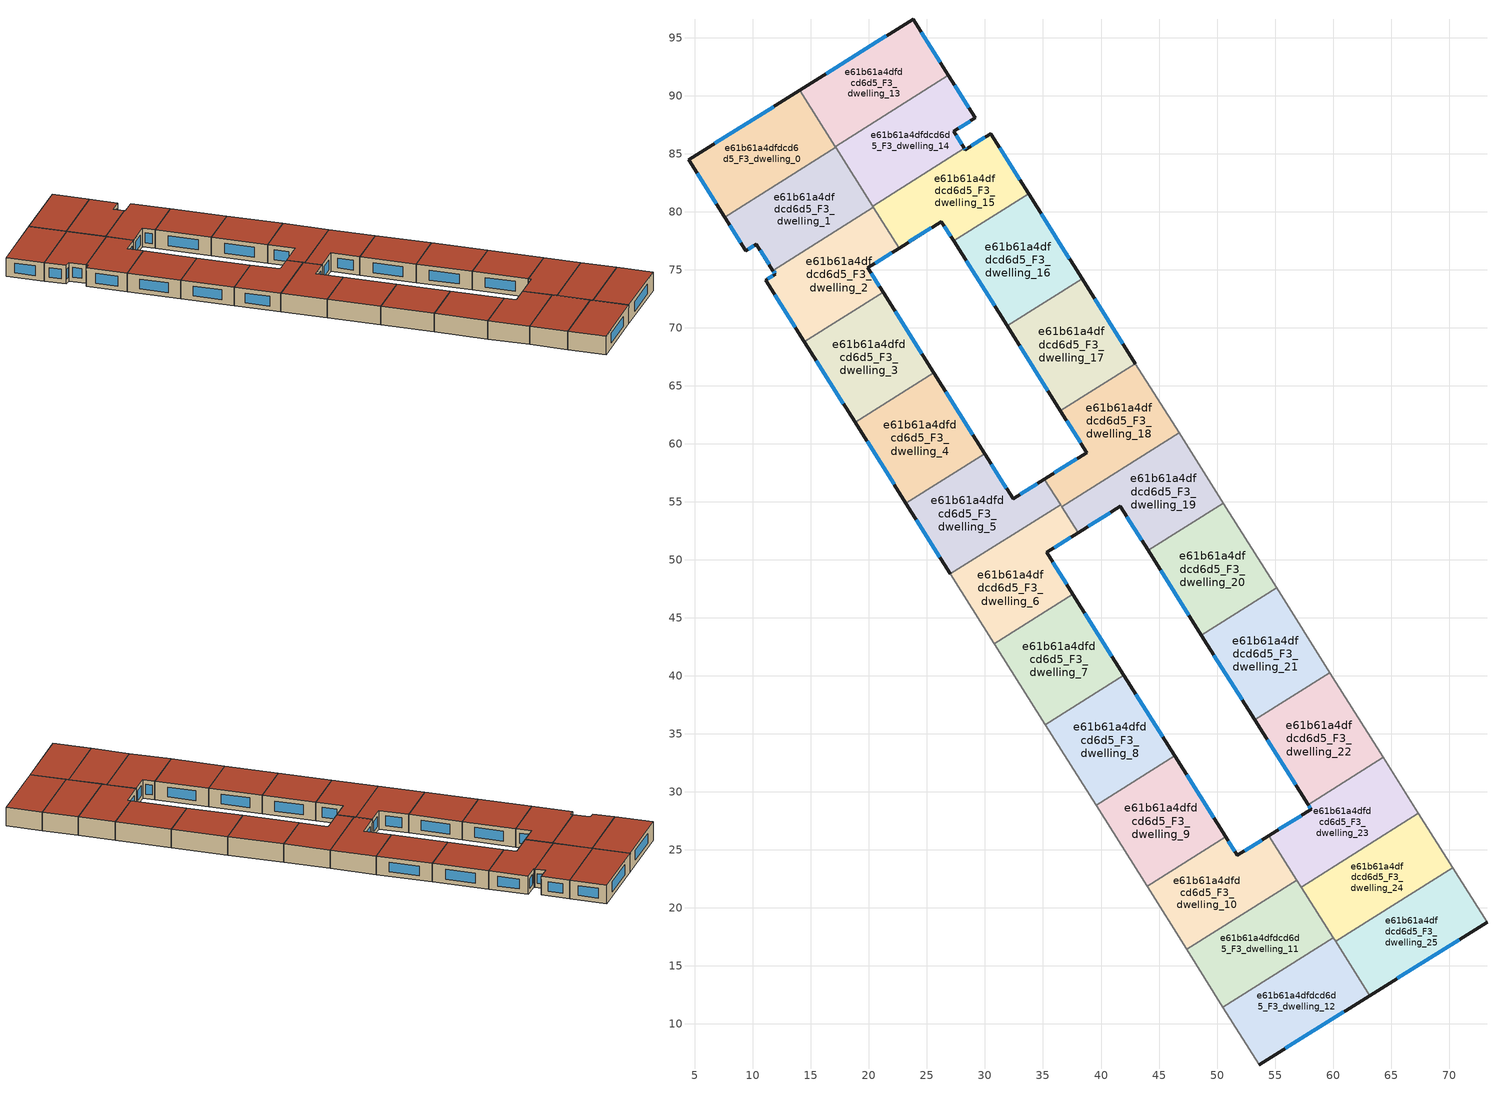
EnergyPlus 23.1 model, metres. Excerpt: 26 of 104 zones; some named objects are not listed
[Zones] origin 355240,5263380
e61b61a4dfdcd6d5_F3_dwelling_0
 floor to e61b61a4dfdcd6d5_F2_dwelling_0 (EU_floor_Construction): 14.02,90.48 17.13,85.55 7.57,79.53 4.45,84.49 z9
 wall outside (EU_wall_Construction): 14.02,90.48 4.45,84.49 7.57,79.53 z9:12
 wall to e61b61a4dfdcd6d5_F3_dwelling_1 (EU_wall_Construction): 7.57,79.53 17.13,85.55 z9:12
 wall to e61b61a4dfdcd6d5_F3_dwelling_13 (EU_wall_Construction): 17.08,85.62 14.02,90.48 z9:12
 wall to e61b61a4dfdcd6d5_F3_dwelling_14 (EU_wall_Construction): 17.13,85.55 17.08,85.62 z9:12
 window (EU_Window_Construction): 5.18,83.33 6.84,80.7 / 11.77,89.07 6.7,85.9 z9.7:11.3
 roof outside (EU_roof_Construction): 17.13,85.55 14.02,90.48 4.45,84.49 7.57,79.53 z12
e61b61a4dfdcd6d5_F3_dwelling_1
 floor to e61b61a4dfdcd6d5_F2_dwelling_1 (EU_floor_Construction): 17.13,85.55 20.38,80.38 11.73,74.94 10.3,77.21 9.39,76.64 7.57,79.53 z9
 wall outside (EU_wall_Construction): 7.57,79.53 9.39,76.64 10.3,77.21 11.73,74.94 z9:12
 wall to e61b61a4dfdcd6d5_F3_dwelling_2 (EU_wall_Construction): 11.73,74.94 20.38,80.38 z9:12
 wall to e61b61a4dfdcd6d5_F3_dwelling_14 (EU_wall_Construction): 20.31,80.5 17.13,85.55 z9:12
 wall to e61b61a4dfdcd6d5_F3_dwelling_15 (EU_wall_Construction): 20.38,80.38 20.31,80.5 z9:12
 window (EU_Window_Construction): 10.64,76.68 11.39,75.47 / 9.61,76.78 10.09,77.08 / 8,78.85 8.96,77.32 z9.7:11.3
 roof outside (EU_roof_Construction): 20.38,80.38 17.13,85.55 7.57,79.53 9.39,76.64 10.3,77.21 11.73,74.94 z12
e61b61a4dfdcd6d5_F3_dwelling_10
 floor to e61b61a4dfdcd6d5_F2_dwelling_10 (EU_floor_Construction): 54.48,26.24 56.89,22.41 47.38,16.42 43.97,21.86 50.74,26.13 51.75,24.53 z9
 wall outside (EU_wall_Construction): 54.48,26.24 51.75,24.53 50.74,26.13 z9:12
 wall to e61b61a4dfdcd6d5_F3_dwelling_11 (EU_wall_Construction): 47.38,16.42 56.89,22.41 z9:12
 wall adiabatic (EU_wall_Construction): 43.97,21.86 47.38,16.42 z9:12
 wall to e61b61a4dfdcd6d5_F3_dwelling_9 (EU_wall_Construction): 50.74,26.13 43.97,21.86 z9:12
 wall to e61b61a4dfdcd6d5_F3_dwelling_23 (EU_wall_Construction): 56.89,22.41 54.48,26.24 z9:12
 window (EU_Window_Construction): 51.51,24.91 50.98,25.75 / 53.84,25.84 52.39,24.93 z9.7:11.3
 roof outside (EU_roof_Construction): 56.89,22.41 54.48,26.24 51.75,24.53 50.74,26.13 43.97,21.86 47.38,16.42 z12
e61b61a4dfdcd6d5_F3_dwelling_11
 floor to e61b61a4dfdcd6d5_F2_dwelling_11 (EU_floor_Construction): 56.89,22.41 60.02,17.44 50.51,11.45 47.38,16.42 z9
 wall to e61b61a4dfdcd6d5_F3_dwelling_12 (EU_wall_Construction): 50.51,11.45 60.02,17.44 z9:12
 wall adiabatic (EU_wall_Construction): 47.38,16.42 50.51,11.45 z9:12
 wall to e61b61a4dfdcd6d5_F3_dwelling_24 (EU_wall_Construction): 60.02,17.44 57.27,21.8 z9:12
 wall to e61b61a4dfdcd6d5_F3_dwelling_23 (EU_wall_Construction): 57.27,21.8 56.89,22.41 z9:12
 roof outside (EU_roof_Construction): 60.02,17.44 56.89,22.41 47.38,16.42 50.51,11.45 z12
e61b61a4dfdcd6d5_F3_dwelling_12
 floor to e61b61a4dfdcd6d5_F2_dwelling_12 (EU_floor_Construction): 60.02,17.44 63.16,12.45 53.63,6.49 50.51,11.45 z9
 wall outside (EU_wall_Construction): 53.63,6.49 63.16,12.45 z9:12
 wall adiabatic (EU_wall_Construction): 50.51,11.45 53.63,6.49 z9:12
 wall to e61b61a4dfdcd6d5_F3_dwelling_25 (EU_wall_Construction): 63.16,12.45 60.22,17.12 z9:12
 wall to e61b61a4dfdcd6d5_F3_dwelling_24 (EU_wall_Construction): 60.22,17.12 60.02,17.44 z9:12
 window (EU_Window_Construction): 55.87,7.89 60.92,11.05 z9.7:11.3
 roof outside (EU_roof_Construction): 63.16,12.45 60.02,17.44 50.51,11.45 53.63,6.49 z12
e61b61a4dfdcd6d5_F3_dwelling_13
 floor to e61b61a4dfdcd6d5_F2_dwelling_13 (EU_floor_Construction): 23.8,96.59 26.84,91.76 17.09,85.62 14.02,90.48 z9
 wall outside (EU_wall_Construction): 26.84,91.76 23.8,96.59 14.02,90.48 z9:12
 wall to e61b61a4dfdcd6d5_F3_dwelling_14 (EU_wall_Construction): 17.09,85.62 26.84,91.76 z9:12
 window (EU_Window_Construction): 21.51,95.15 16.32,91.91 / 26.13,92.89 24.52,95.46 z9.7:11.3
 roof outside (EU_roof_Construction): 26.84,91.76 23.8,96.59 14.02,90.48 17.09,85.62 z12
e61b61a4dfdcd6d5_F3_dwelling_14
 floor to e61b61a4dfdcd6d5_F2_dwelling_14 (EU_floor_Construction): 26.84,91.76 29.15,88.08 27.32,86.94 28.23,85.49 20.31,80.5 17.09,85.62 z9
 wall outside (EU_wall_Construction): 28.23,85.49 27.32,86.94 29.15,88.08 26.84,91.76 z9:12
 wall to e61b61a4dfdcd6d5_F3_dwelling_15 (EU_wall_Construction): 20.31,80.5 28.23,85.49 z9:12
 window (EU_Window_Construction): 28.61,88.95 27.38,90.9 / 27.75,87.21 28.72,87.82 / 28.02,85.83 27.53,86.6 z9.7:11.3
 roof outside (EU_roof_Construction): 28.23,85.49 27.32,86.94 29.15,88.08 26.84,91.76 17.09,85.62 20.31,80.5 z12
e61b61a4dfdcd6d5_F3_dwelling_15
 floor to e61b61a4dfdcd6d5_F2_dwelling_15 (EU_floor_Construction): 30.5,86.73 33.76,81.55 27.3,77.49 26.25,79.16 22.59,76.87 20.31,80.5 28.23,85.49 28.32,85.36 z9
 wall outside (EU_wall_Construction): 22.59,76.87 26.25,79.16 27.3,77.49 / 33.76,81.55 30.5,86.73 28.32,85.36 28.23,85.49 z9:12
 wall to e61b61a4dfdcd6d5_F3_dwelling_16 (EU_wall_Construction): 27.3,77.49 33.76,81.55 z9:12
 wall to e61b61a4dfdcd6d5_F3_dwelling_2 (EU_wall_Construction): 20.38,80.38 22.59,76.87 z9:12
 window (EU_Window_Construction): 26.5,78.77 27.05,77.88 / 23.45,77.41 25.39,78.62 / 28.3,85.39 28.25,85.46 / 29.99,86.41 28.83,85.68 / 33,82.77 31.27,85.51 z9.7:11.3
 roof outside (EU_roof_Construction): 33.76,81.55 30.5,86.73 28.32,85.36 28.23,85.49 20.31,80.5 22.59,76.87 26.25,79.16 27.3,77.49 z12
e61b61a4dfdcd6d5_F3_dwelling_16
 floor to e61b61a4dfdcd6d5_F2_dwelling_16 (EU_floor_Construction): 33.76,81.55 38.37,74.23 31.91,70.16 27.3,77.49 z9
 wall outside (EU_wall_Construction): 38.37,74.23 33.76,81.55 / 27.3,77.49 31.91,70.16 z9:12
 wall to e61b61a4dfdcd6d5_F3_dwelling_17 (EU_wall_Construction): 31.91,70.16 38.37,74.23 z9:12
 window (EU_Window_Construction): 37.28,75.95 34.84,79.83 / 28.38,75.77 30.82,71.88 z9.7:11.3
 roof outside (EU_roof_Construction): 38.37,74.23 33.76,81.55 27.3,77.49 31.91,70.16 z12
e61b61a4dfdcd6d5_F3_dwelling_17
 floor to e61b61a4dfdcd6d5_F2_dwelling_17 (EU_floor_Construction): 38.37,74.23 42.97,66.92 36.51,62.85 31.91,70.16 z9
 wall outside (EU_wall_Construction): 42.97,66.92 38.37,74.23 / 31.91,70.16 36.51,62.85 z9:12
 wall to e61b61a4dfdcd6d5_F3_dwelling_18 (EU_wall_Construction): 36.51,62.85 42.97,66.92 z9:12
 window (EU_Window_Construction): 41.89,68.63 39.45,72.52 / 32.99,68.45 35.42,64.56 z9.7:11.3
 roof outside (EU_roof_Construction): 42.97,66.92 38.37,74.23 31.91,70.16 36.51,62.85 z12
e61b61a4dfdcd6d5_F3_dwelling_18
 floor to e61b61a4dfdcd6d5_F2_dwelling_18 (EU_floor_Construction): 42.97,66.92 46.73,60.94 36.63,54.58 35.12,56.97 38.77,59.25 36.51,62.85 z9
 wall outside (EU_wall_Construction): 36.51,62.85 38.77,59.25 35.12,56.97 z9:12
 wall adiabatic (EU_wall_Construction): 46.73,60.94 42.97,66.92 z9:12
 wall to e61b61a4dfdcd6d5_F3_dwelling_19 (EU_wall_Construction): 36.63,54.58 46.73,60.94 z9:12
 wall to e61b61a4dfdcd6d5_F3_dwelling_5 (EU_wall_Construction): 35.12,56.97 36.51,54.77 z9:12
 wall to e61b61a4dfdcd6d5_F3_dwelling_6 (EU_wall_Construction): 36.51,54.77 36.63,54.58 z9:12
 window (EU_Window_Construction): 37.91,58.71 35.98,57.5 / 37.04,62 38.24,60.09 z9.7:11.3
 roof outside (EU_roof_Construction): 46.73,60.94 42.97,66.92 36.51,62.85 38.77,59.25 35.12,56.97 36.63,54.58 z12
e61b61a4dfdcd6d5_F3_dwelling_19
 floor to e61b61a4dfdcd6d5_F2_dwelling_19 (EU_floor_Construction): 46.73,60.94 50.53,54.89 44.06,50.82 41.67,54.62 38.03,52.35 36.63,54.58 z9
 wall outside (EU_wall_Construction): 38.03,52.35 41.67,54.62 44.06,50.82 z9:12
 wall adiabatic (EU_wall_Construction): 50.53,54.89 46.73,60.94 z9:12
 wall to e61b61a4dfdcd6d5_F3_dwelling_20 (EU_wall_Construction): 44.06,50.82 50.53,54.89 z9:12
 wall to e61b61a4dfdcd6d5_F3_dwelling_6 (EU_wall_Construction): 36.63,54.58 38.03,52.35 z9:12
 window (EU_Window_Construction): 38.89,52.88 40.81,54.08 / 42.23,53.72 43.5,51.71 z9.7:11.3
 roof outside (EU_roof_Construction): 50.53,54.89 46.73,60.94 36.63,54.58 38.03,52.35 41.67,54.62 44.06,50.82 z12
e61b61a4dfdcd6d5_F3_dwelling_2
 floor to e61b61a4dfdcd6d5_F2_dwelling_2 (EU_floor_Construction): 20.38,80.38 22.59,76.87 19.9,75.18 21.22,73.08 14.43,68.8 11.09,74.11 11.93,74.62 11.73,74.94 z9
 wall outside (EU_wall_Construction): 11.73,74.94 11.93,74.62 11.09,74.11 14.43,68.8 / 21.22,73.08 19.9,75.18 22.59,76.87 z9:12
 wall to e61b61a4dfdcd6d5_F3_dwelling_3 (EU_wall_Construction): 14.43,68.8 21.22,73.08 z9:12
 window (EU_Window_Construction): 11.88,72.86 13.65,70.05 / 11.73,74.5 11.29,74.23 / 11.78,74.86 11.88,74.7 / 20.53,75.58 21.96,76.47 / 20.91,73.57 20.21,74.69 z9.7:11.3
 roof outside (EU_roof_Construction): 21.22,73.08 19.9,75.18 22.59,76.87 20.38,80.38 11.73,74.94 11.93,74.62 11.09,74.11 14.43,68.8 z12
e61b61a4dfdcd6d5_F3_dwelling_20
 floor to e61b61a4dfdcd6d5_F2_dwelling_20 (EU_floor_Construction): 50.53,54.89 55.13,47.59 48.65,43.51 44.06,50.82 z9
 wall outside (EU_wall_Construction): 44.06,50.82 48.65,43.51 z9:12
 wall adiabatic (EU_wall_Construction): 55.13,47.59 50.53,54.89 z9:12
 wall to e61b61a4dfdcd6d5_F3_dwelling_21 (EU_wall_Construction): 48.65,43.51 55.13,47.59 z9:12
 window (EU_Window_Construction): 45.14,49.1 47.57,45.23 z9.7:11.3
 roof outside (EU_roof_Construction): 55.13,47.59 50.53,54.89 44.06,50.82 48.65,43.51 z12
e61b61a4dfdcd6d5_F3_dwelling_21
 floor to e61b61a4dfdcd6d5_F2_dwelling_21 (EU_floor_Construction): 55.13,47.59 59.72,40.29 53.25,36.21 48.65,43.51 z9
 wall outside (EU_wall_Construction): 48.65,43.51 53.25,36.21 z9:12
 wall adiabatic (EU_wall_Construction): 59.72,40.29 55.13,47.59 z9:12
 wall to e61b61a4dfdcd6d5_F3_dwelling_22 (EU_wall_Construction): 53.25,36.21 59.72,40.29 z9:12
 window (EU_Window_Construction): 49.73,41.8 52.17,37.93 z9.7:11.3
 roof outside (EU_roof_Construction): 59.72,40.29 55.13,47.59 48.65,43.51 53.25,36.21 z12
e61b61a4dfdcd6d5_F3_dwelling_22
 floor to e61b61a4dfdcd6d5_F2_dwelling_22 (EU_floor_Construction): 59.72,40.29 64.32,32.99 57.84,28.91 53.25,36.21 z9
 wall outside (EU_wall_Construction): 53.25,36.21 57.84,28.91 z9:12
 wall adiabatic (EU_wall_Construction): 64.32,32.99 59.72,40.29 z9:12
 wall to e61b61a4dfdcd6d5_F3_dwelling_23 (EU_wall_Construction): 57.84,28.91 64.32,32.99 z9:12
 window (EU_Window_Construction): 54.33,34.5 56.76,30.62 z9.7:11.3
 roof outside (EU_roof_Construction): 64.32,32.99 59.72,40.29 53.25,36.21 57.84,28.91 z12
e61b61a4dfdcd6d5_F3_dwelling_23
 floor to e61b61a4dfdcd6d5_F2_dwelling_23 (EU_floor_Construction): 64.32,32.99 67.36,28.16 57.27,21.8 54.48,26.24 58.1,28.5 57.84,28.91 z9
 wall outside (EU_wall_Construction): 57.84,28.91 58.1,28.5 54.48,26.24 z9:12
 wall adiabatic (EU_wall_Construction): 67.36,28.16 64.32,32.99 z9:12
 wall to e61b61a4dfdcd6d5_F3_dwelling_24 (EU_wall_Construction): 57.27,21.8 67.36,28.16 z9:12
 window (EU_Window_Construction): 57.25,27.97 55.33,26.77 / 57.9,28.81 58.04,28.6 z9.7:11.3
 roof outside (EU_roof_Construction): 67.36,28.16 64.32,32.99 57.84,28.91 58.1,28.5 54.48,26.24 57.27,21.8 z12
e61b61a4dfdcd6d5_F3_dwelling_24
 floor to e61b61a4dfdcd6d5_F2_dwelling_24 (EU_floor_Construction): 67.36,28.16 70.31,23.47 60.22,17.12 57.27,21.8 z9
 wall adiabatic (EU_wall_Construction): 70.31,23.47 67.36,28.16 z9:12
 wall to e61b61a4dfdcd6d5_F3_dwelling_25 (EU_wall_Construction): 60.22,17.12 70.31,23.47 z9:12
 roof outside (EU_roof_Construction): 70.31,23.47 67.36,28.16 57.27,21.8 60.22,17.12 z12
e61b61a4dfdcd6d5_F3_dwelling_25
 floor to e61b61a4dfdcd6d5_F2_dwelling_25 (EU_floor_Construction): 70.31,23.47 73.27,18.76 63.16,12.45 60.22,17.12 z9
 wall outside (EU_wall_Construction): 63.16,12.45 73.27,18.76 z9:12
 wall adiabatic (EU_wall_Construction): 73.27,18.76 70.31,23.47 z9:12
 window (EU_Window_Construction): 65.53,13.93 70.89,17.28 z9.7:11.3
 roof outside (EU_roof_Construction): 73.27,18.76 70.31,23.47 60.22,17.12 63.16,12.45 z12
e61b61a4dfdcd6d5_F3_dwelling_3
 floor to e61b61a4dfdcd6d5_F2_dwelling_3 (EU_floor_Construction): 21.22,73.08 25.6,66.12 18.81,61.84 14.43,68.8 z9
 wall outside (EU_wall_Construction): 25.6,66.12 21.22,73.08 / 14.43,68.8 18.81,61.84 z9:12
 wall to e61b61a4dfdcd6d5_F3_dwelling_4 (EU_wall_Construction): 18.81,61.84 25.6,66.12 z9:12
 window (EU_Window_Construction): 24.57,67.75 22.25,71.44 / 15.46,67.17 17.78,63.48 z9.7:11.3
 roof outside (EU_roof_Construction): 25.6,66.12 21.22,73.08 14.43,68.8 18.81,61.84 z12
e61b61a4dfdcd6d5_F3_dwelling_4
 floor to e61b61a4dfdcd6d5_F2_dwelling_4 (EU_floor_Construction): 25.6,66.12 29.98,59.16 23.19,54.88 18.81,61.84 z9
 wall outside (EU_wall_Construction): 29.98,59.16 25.6,66.12 / 18.81,61.84 23.19,54.88 z9:12
 wall to e61b61a4dfdcd6d5_F3_dwelling_5 (EU_wall_Construction): 23.19,54.88 29.98,59.16 z9:12
 window (EU_Window_Construction): 28.95,60.79 26.63,64.48 / 19.84,60.21 22.16,56.51 z9.7:11.3
 roof outside (EU_roof_Construction): 29.98,59.16 25.6,66.12 18.81,61.84 23.19,54.88 z12
e61b61a4dfdcd6d5_F3_dwelling_5
 floor to e61b61a4dfdcd6d5_F2_dwelling_5 (EU_floor_Construction): 35.12,56.97 36.51,54.77 27.02,48.79 23.19,54.88 29.98,59.16 32.42,55.28 z9
 wall outside (EU_wall_Construction): 23.19,54.88 27.02,48.79 / 35.12,56.97 32.42,55.28 29.98,59.16 z9:12
 wall to e61b61a4dfdcd6d5_F3_dwelling_6 (EU_wall_Construction): 27.02,48.79 36.51,54.77 z9:12
 window (EU_Window_Construction): 24.09,53.45 26.12,50.22 / 31.85,56.19 30.56,58.25 / 34.49,56.57 33.06,55.67 z9.7:11.3
 roof outside (EU_roof_Construction): 36.51,54.77 35.12,56.97 32.42,55.28 29.98,59.16 23.19,54.88 27.02,48.79 z12
e61b61a4dfdcd6d5_F3_dwelling_6
 floor to e61b61a4dfdcd6d5_F2_dwelling_6 (EU_floor_Construction): 36.51,54.77 38.03,52.35 35.32,50.65 37.58,47.05 30.8,42.78 27.02,48.79 z9
 wall outside (EU_wall_Construction): 37.58,47.05 35.32,50.65 38.03,52.35 z9:12
 wall to e61b61a4dfdcd6d5_F3_dwelling_7 (EU_wall_Construction): 30.8,42.78 37.58,47.05 z9:12
 wall adiabatic (EU_wall_Construction): 27.02,48.79 30.8,42.78 z9:12
 window (EU_Window_Construction): 35.95,51.05 37.4,51.95 / 37.05,47.9 35.85,49.8 z9.7:11.3
 roof outside (EU_roof_Construction): 37.58,47.05 35.32,50.65 38.03,52.35 36.51,54.77 27.02,48.79 30.8,42.78 z12
e61b61a4dfdcd6d5_F3_dwelling_7
 floor to e61b61a4dfdcd6d5_F2_dwelling_7 (EU_floor_Construction): 37.58,47.05 41.97,40.08 35.19,35.81 30.8,42.78 z9
 wall outside (EU_wall_Construction): 41.97,40.08 37.58,47.05 z9:12
 wall to e61b61a4dfdcd6d5_F3_dwelling_8 (EU_wall_Construction): 35.19,35.81 41.97,40.08 z9:12
 wall adiabatic (EU_wall_Construction): 30.8,42.78 35.19,35.81 z9:12
 window (EU_Window_Construction): 40.94,41.71 38.61,45.41 z9.7:11.3
 roof outside (EU_roof_Construction): 41.97,40.08 37.58,47.05 30.8,42.78 35.19,35.81 z12
e61b61a4dfdcd6d5_F3_dwelling_8
 floor to e61b61a4dfdcd6d5_F2_dwelling_8 (EU_floor_Construction): 41.97,40.08 46.36,33.1 39.58,28.83 35.19,35.81 z9
 wall outside (EU_wall_Construction): 46.36,33.1 41.97,40.08 z9:12
 wall to e61b61a4dfdcd6d5_F3_dwelling_9 (EU_wall_Construction): 39.58,28.83 46.36,33.1 z9:12
 wall adiabatic (EU_wall_Construction): 35.19,35.81 39.58,28.83 z9:12
 window (EU_Window_Construction): 45.33,34.74 43,38.44 z9.7:11.3
 roof outside (EU_roof_Construction): 46.36,33.1 41.97,40.08 35.19,35.81 39.58,28.83 z12
e61b61a4dfdcd6d5_F3_dwelling_9
 floor to e61b61a4dfdcd6d5_F2_dwelling_9 (EU_floor_Construction): 46.36,33.1 50.74,26.13 43.97,21.86 39.58,28.83 z9
 wall outside (EU_wall_Construction): 50.74,26.13 46.36,33.1 z9:12
 wall adiabatic (EU_wall_Construction): 39.58,28.83 43.97,21.86 z9:12
 window (EU_Window_Construction): 49.71,27.76 47.39,31.46 z9.7:11.3
 roof outside (EU_roof_Construction): 50.74,26.13 46.36,33.1 39.58,28.83 43.97,21.86 z12
[Building]
EU S2 Campaign: North Axis=0; Terrain=City; Solar Distribution=FullExterior
[Site:Location]
Budapest.Ferenc.Liszt.Intl.AP: Latitude=47.437; Longitude=19.256; Time Zone=1; Elevation=185
[SizingPeriod:WeatherFileDays]
AnnualSizingPeriod: Begin Month=1; Begin Day of Month=1; End Month=12; End Day of Month=31; Day of Week for Start Day=Monday; Use Weather File Daylight Saving Period=No; Use Weather File Rain and Snow Indicators=No
[MATERIAL]
EU_InternalMass_Material: Roughness=MediumRough; Thickness=0.1; Conductivity=1; Density=1800; Specific Heat=900; Thermal Absorptance=0.9; Solar Absorptance=0.7; Visible Absorptance=0.7
[MATERIAL:NOMASS] Roughness=MediumRough; Thermal Absorptance=0.9; Solar Absorptance=0.7; Visible Absorptance=0.7
Name | Thermal Resistance
EU_wall_NoMass | 0.832559
EU_roof_NoMass | 1.39638
EU_floor_NoMass | 0.872794
[WINDOWMATERIAL:SIMPLEGLAZINGSYSTEM]
EU_Window_SimpleGlazing: UFactor=2.79869; Solar Heat Gain Coefficient=0.75; Visible Transmittance=0.75
[CONSTRUCTION]
EU_wall_Construction: EU_wall_NoMass
EU_roof_Construction: EU_roof_NoMass
EU_floor_Construction: EU_floor_NoMass
EU_Window_Construction: EU_Window_SimpleGlazing
EU_InternalMass_Construction: EU_InternalMass_Material
[ZONE] Type=1; Multiplier=1; Ceiling Height=autocalculate; Floor Area=autocalculate; Part of Total Floor Area=Yes
Name | Volume
e61b61a4dfdcd6d5_F3_dwelling_0 | 198.034
e61b61a4dfdcd6d5_F3_dwelling_1 | 198.077
e61b61a4dfdcd6d5_F3_dwelling_10 | 198.026
e61b61a4dfdcd6d5_F3_dwelling_11 | 198.075
e61b61a4dfdcd6d5_F3_dwelling_12; e61b61a4dfdcd6d5_F3_dwelling_7 | 198.046
e61b61a4dfdcd6d5_F3_dwelling_13; e61b61a4dfdcd6d5_F3_dwelling_8 | 198.064
e61b61a4dfdcd6d5_F3_dwelling_14 | 198.062
e61b61a4dfdcd6d5_F3_dwelling_15 | 198.027
e61b61a4dfdcd6d5_F3_dwelling_16 | 198.063
e61b61a4dfdcd6d5_F3_dwelling_17 | 198.042
e61b61a4dfdcd6d5_F3_dwelling_18 | 198.083
e61b61a4dfdcd6d5_F3_dwelling_19 | 198.043
e61b61a4dfdcd6d5_F3_dwelling_2; e61b61a4dfdcd6d5_F3_dwelling_4 | 198.066
e61b61a4dfdcd6d5_F3_dwelling_20 | 198.056
e61b61a4dfdcd6d5_F3_dwelling_21 | 198.044
e61b61a4dfdcd6d5_F3_dwelling_22 | 198.074
e61b61a4dfdcd6d5_F3_dwelling_23 | 198.048
e61b61a4dfdcd6d5_F3_dwelling_24 | 198.051
e61b61a4dfdcd6d5_F3_dwelling_25 | 198.054
e61b61a4dfdcd6d5_F3_dwelling_3 | 198.023
e61b61a4dfdcd6d5_F3_dwelling_5 | 198.053
e61b61a4dfdcd6d5_F3_dwelling_6 | 198.05
e61b61a4dfdcd6d5_F3_dwelling_9 | 198.061
[INTERNALMASS] Construction=EU_InternalMass_Construction
Name | Zone or ZoneList | Surface Area
e61b61a4dfdcd6d5_F3_dwelling_0_EU_InternalMass | e61b61a4dfdcd6d5_F3_dwelling_0 | 66.0112
e61b61a4dfdcd6d5_F3_dwelling_1_EU_InternalMass | e61b61a4dfdcd6d5_F3_dwelling_1 | 66.0256
e61b61a4dfdcd6d5_F3_dwelling_2_EU_InternalMass | e61b61a4dfdcd6d5_F3_dwelling_2 | 66.0222
e61b61a4dfdcd6d5_F3_dwelling_3_EU_InternalMass | e61b61a4dfdcd6d5_F3_dwelling_3 | 66.0077
e61b61a4dfdcd6d5_F3_dwelling_4_EU_InternalMass | e61b61a4dfdcd6d5_F3_dwelling_4 | 66.0221
e61b61a4dfdcd6d5_F3_dwelling_5_EU_InternalMass | e61b61a4dfdcd6d5_F3_dwelling_5 | 66.0181
e61b61a4dfdcd6d5_F3_dwelling_6_EU_InternalMass | e61b61a4dfdcd6d5_F3_dwelling_6 | 66.0167
e61b61a4dfdcd6d5_F3_dwelling_7_EU_InternalMass | e61b61a4dfdcd6d5_F3_dwelling_7 | 66.0156
e61b61a4dfdcd6d5_F3_dwelling_8_EU_InternalMass | e61b61a4dfdcd6d5_F3_dwelling_8 | 66.0214
e61b61a4dfdcd6d5_F3_dwelling_9_EU_InternalMass | e61b61a4dfdcd6d5_F3_dwelling_9 | 66.0203
e61b61a4dfdcd6d5_F3_dwelling_10_EU_InternalMass | e61b61a4dfdcd6d5_F3_dwelling_10 | 66.0088
e61b61a4dfdcd6d5_F3_dwelling_11_EU_InternalMass | e61b61a4dfdcd6d5_F3_dwelling_11 | 66.025
e61b61a4dfdcd6d5_F3_dwelling_12_EU_InternalMass | e61b61a4dfdcd6d5_F3_dwelling_12 | 66.0154
e61b61a4dfdcd6d5_F3_dwelling_13_EU_InternalMass | e61b61a4dfdcd6d5_F3_dwelling_13 | 66.0213
e61b61a4dfdcd6d5_F3_dwelling_14_EU_InternalMass | e61b61a4dfdcd6d5_F3_dwelling_14 | 66.0205
e61b61a4dfdcd6d5_F3_dwelling_15_EU_InternalMass | e61b61a4dfdcd6d5_F3_dwelling_15 | 66.0091
e61b61a4dfdcd6d5_F3_dwelling_16_EU_InternalMass | e61b61a4dfdcd6d5_F3_dwelling_16 | 66.0211
e61b61a4dfdcd6d5_F3_dwelling_17_EU_InternalMass | e61b61a4dfdcd6d5_F3_dwelling_17 | 66.0142
e61b61a4dfdcd6d5_F3_dwelling_18_EU_InternalMass | e61b61a4dfdcd6d5_F3_dwelling_18 | 66.0277
e61b61a4dfdcd6d5_F3_dwelling_19_EU_InternalMass | e61b61a4dfdcd6d5_F3_dwelling_19 | 66.0145
e61b61a4dfdcd6d5_F3_dwelling_20_EU_InternalMass | e61b61a4dfdcd6d5_F3_dwelling_20 | 66.0189
e61b61a4dfdcd6d5_F3_dwelling_21_EU_InternalMass | e61b61a4dfdcd6d5_F3_dwelling_21 | 66.0148
e61b61a4dfdcd6d5_F3_dwelling_22_EU_InternalMass | e61b61a4dfdcd6d5_F3_dwelling_22 | 66.0247
e61b61a4dfdcd6d5_F3_dwelling_23_EU_InternalMass | e61b61a4dfdcd6d5_F3_dwelling_23 | 66.0157
e61b61a4dfdcd6d5_F3_dwelling_24_EU_InternalMass | e61b61a4dfdcd6d5_F3_dwelling_24 | 66.017
e61b61a4dfdcd6d5_F3_dwelling_25_EU_InternalMass | e61b61a4dfdcd6d5_F3_dwelling_25 | 66.0179
[OTHEREQUIPMENT] Fuel Type=Electricity; Design Level Calculation Method=Watts/Area; Power per Zone Floor Area=1; Fraction Latent=0; Fraction Radiant=0; Fraction Lost=0; Carbon Dioxide Generation Rate=0; EndUse Subcategory=EU_Step8_InternalGains
Name | Zone or ZoneList or Space or SpaceList | Schedule
EU_Step8_InternalGain_e61b61a4dfdcd6d5_F3_dwelling_0_f000 | e61b61a4dfdcd6d5_F3_dwelling_0 | EU_Step8_GainSchedule_e61b61a4dfdcd6d5_F3_dwelling_0_f000
EU_Step8_InternalGain_e61b61a4dfdcd6d5_F3_dwelling_1_f000 | e61b61a4dfdcd6d5_F3_dwelling_1 | EU_Step8_GainSchedule_e61b61a4dfdcd6d5_F3_dwelling_1_f000
EU_Step8_InternalGain_e61b61a4dfdcd6d5_F3_dwelling_2_f000 | e61b61a4dfdcd6d5_F3_dwelling_2 | EU_Step8_GainSchedule_e61b61a4dfdcd6d5_F3_dwelling_2_f000
EU_Step8_InternalGain_e61b61a4dfdcd6d5_F3_dwelling_3_f000 | e61b61a4dfdcd6d5_F3_dwelling_3 | EU_Step8_GainSchedule_e61b61a4dfdcd6d5_F3_dwelling_3_f000
EU_Step8_InternalGain_e61b61a4dfdcd6d5_F3_dwelling_4_f000 | e61b61a4dfdcd6d5_F3_dwelling_4 | EU_Step8_GainSchedule_e61b61a4dfdcd6d5_F3_dwelling_4_f000
EU_Step8_InternalGain_e61b61a4dfdcd6d5_F3_dwelling_5_f000 | e61b61a4dfdcd6d5_F3_dwelling_5 | EU_Step8_GainSchedule_e61b61a4dfdcd6d5_F3_dwelling_5_f000
EU_Step8_InternalGain_e61b61a4dfdcd6d5_F3_dwelling_6_f000 | e61b61a4dfdcd6d5_F3_dwelling_6 | EU_Step8_GainSchedule_e61b61a4dfdcd6d5_F3_dwelling_6_f000
EU_Step8_InternalGain_e61b61a4dfdcd6d5_F3_dwelling_7_f000 | e61b61a4dfdcd6d5_F3_dwelling_7 | EU_Step8_GainSchedule_e61b61a4dfdcd6d5_F3_dwelling_7_f000
EU_Step8_InternalGain_e61b61a4dfdcd6d5_F3_dwelling_8_f000 | e61b61a4dfdcd6d5_F3_dwelling_8 | EU_Step8_GainSchedule_e61b61a4dfdcd6d5_F3_dwelling_8_f000
EU_Step8_InternalGain_e61b61a4dfdcd6d5_F3_dwelling_9_f000 | e61b61a4dfdcd6d5_F3_dwelling_9 | EU_Step8_GainSchedule_e61b61a4dfdcd6d5_F3_dwelling_9_f000
EU_Step8_InternalGain_e61b61a4dfdcd6d5_F3_dwelling_10_f000 | e61b61a4dfdcd6d5_F3_dwelling_10 | EU_Step8_GainSchedule_e61b61a4dfdcd6d5_F3_dwelling_10_f000
EU_Step8_InternalGain_e61b61a4dfdcd6d5_F3_dwelling_11_f000 | e61b61a4dfdcd6d5_F3_dwelling_11 | EU_Step8_GainSchedule_e61b61a4dfdcd6d5_F3_dwelling_11_f000
EU_Step8_InternalGain_e61b61a4dfdcd6d5_F3_dwelling_12_f000 | e61b61a4dfdcd6d5_F3_dwelling_12 | EU_Step8_GainSchedule_e61b61a4dfdcd6d5_F3_dwelling_12_f000
EU_Step8_InternalGain_e61b61a4dfdcd6d5_F3_dwelling_13_f000 | e61b61a4dfdcd6d5_F3_dwelling_13 | EU_Step8_GainSchedule_e61b61a4dfdcd6d5_F3_dwelling_13_f000
EU_Step8_InternalGain_e61b61a4dfdcd6d5_F3_dwelling_14_f000 | e61b61a4dfdcd6d5_F3_dwelling_14 | EU_Step8_GainSchedule_e61b61a4dfdcd6d5_F3_dwelling_14_f000
EU_Step8_InternalGain_e61b61a4dfdcd6d5_F3_dwelling_15_f000 | e61b61a4dfdcd6d5_F3_dwelling_15 | EU_Step8_GainSchedule_e61b61a4dfdcd6d5_F3_dwelling_15_f000
EU_Step8_InternalGain_e61b61a4dfdcd6d5_F3_dwelling_16_f000 | e61b61a4dfdcd6d5_F3_dwelling_16 | EU_Step8_GainSchedule_e61b61a4dfdcd6d5_F3_dwelling_16_f000
EU_Step8_InternalGain_e61b61a4dfdcd6d5_F3_dwelling_17_f000 | e61b61a4dfdcd6d5_F3_dwelling_17 | EU_Step8_GainSchedule_e61b61a4dfdcd6d5_F3_dwelling_17_f000
EU_Step8_InternalGain_e61b61a4dfdcd6d5_F3_dwelling_18_f000 | e61b61a4dfdcd6d5_F3_dwelling_18 | EU_Step8_GainSchedule_e61b61a4dfdcd6d5_F3_dwelling_18_f000
EU_Step8_InternalGain_e61b61a4dfdcd6d5_F3_dwelling_19_f000 | e61b61a4dfdcd6d5_F3_dwelling_19 | EU_Step8_GainSchedule_e61b61a4dfdcd6d5_F3_dwelling_19_f000
EU_Step8_InternalGain_e61b61a4dfdcd6d5_F3_dwelling_20_f000 | e61b61a4dfdcd6d5_F3_dwelling_20 | EU_Step8_GainSchedule_e61b61a4dfdcd6d5_F3_dwelling_20_f000
EU_Step8_InternalGain_e61b61a4dfdcd6d5_F3_dwelling_21_f000 | e61b61a4dfdcd6d5_F3_dwelling_21 | EU_Step8_GainSchedule_e61b61a4dfdcd6d5_F3_dwelling_21_f000
EU_Step8_InternalGain_e61b61a4dfdcd6d5_F3_dwelling_22_f000 | e61b61a4dfdcd6d5_F3_dwelling_22 | EU_Step8_GainSchedule_e61b61a4dfdcd6d5_F3_dwelling_22_f000
EU_Step8_InternalGain_e61b61a4dfdcd6d5_F3_dwelling_23_f000 | e61b61a4dfdcd6d5_F3_dwelling_23 | EU_Step8_GainSchedule_e61b61a4dfdcd6d5_F3_dwelling_23_f000
EU_Step8_InternalGain_e61b61a4dfdcd6d5_F3_dwelling_24_f000 | e61b61a4dfdcd6d5_F3_dwelling_24 | EU_Step8_GainSchedule_e61b61a4dfdcd6d5_F3_dwelling_24_f000
EU_Step8_InternalGain_e61b61a4dfdcd6d5_F3_dwelling_25_f000 | e61b61a4dfdcd6d5_F3_dwelling_25 | EU_Step8_GainSchedule_e61b61a4dfdcd6d5_F3_dwelling_25_f000
[ZONEVENTILATION:DESIGNFLOWRATE] Schedule=EU_AlwaysOn; Design Flow Rate Calculation Method=AirChanges/Hour; Air Changes per Hour=0.475469; Ventilation Type=Natural; Fan Pressure Rise=0; Fan Total Efficiency=1; Constant Term Coefficient=1; Temperature Term Coefficient=0; Velocity Term Coefficient=0; Velocity Squared Term Coefficient=0; Minimum Indoor Temperature=-100; Maximum Indoor Temperature=100; Delta Temperature=-100; Minimum Outdoor Temperature=-100; Maximum Outdoor Temperature=100; Maximum Wind Speed=40
Name | Zone or ZoneList or Space or SpaceList
EU_ConstantAir_e61b61a4dfdcd6d5_F3_dwelling_0 | e61b61a4dfdcd6d5_F3_dwelling_0
EU_ConstantAir_e61b61a4dfdcd6d5_F3_dwelling_1 | e61b61a4dfdcd6d5_F3_dwelling_1
EU_ConstantAir_e61b61a4dfdcd6d5_F3_dwelling_2 | e61b61a4dfdcd6d5_F3_dwelling_2
EU_ConstantAir_e61b61a4dfdcd6d5_F3_dwelling_3 | e61b61a4dfdcd6d5_F3_dwelling_3
EU_ConstantAir_e61b61a4dfdcd6d5_F3_dwelling_4 | e61b61a4dfdcd6d5_F3_dwelling_4
EU_ConstantAir_e61b61a4dfdcd6d5_F3_dwelling_5 | e61b61a4dfdcd6d5_F3_dwelling_5
EU_ConstantAir_e61b61a4dfdcd6d5_F3_dwelling_6 | e61b61a4dfdcd6d5_F3_dwelling_6
EU_ConstantAir_e61b61a4dfdcd6d5_F3_dwelling_7 | e61b61a4dfdcd6d5_F3_dwelling_7
EU_ConstantAir_e61b61a4dfdcd6d5_F3_dwelling_8 | e61b61a4dfdcd6d5_F3_dwelling_8
EU_ConstantAir_e61b61a4dfdcd6d5_F3_dwelling_9 | e61b61a4dfdcd6d5_F3_dwelling_9
EU_ConstantAir_e61b61a4dfdcd6d5_F3_dwelling_10 | e61b61a4dfdcd6d5_F3_dwelling_10
EU_ConstantAir_e61b61a4dfdcd6d5_F3_dwelling_11 | e61b61a4dfdcd6d5_F3_dwelling_11
EU_ConstantAir_e61b61a4dfdcd6d5_F3_dwelling_12 | e61b61a4dfdcd6d5_F3_dwelling_12
EU_ConstantAir_e61b61a4dfdcd6d5_F3_dwelling_13 | e61b61a4dfdcd6d5_F3_dwelling_13
EU_ConstantAir_e61b61a4dfdcd6d5_F3_dwelling_14 | e61b61a4dfdcd6d5_F3_dwelling_14
EU_ConstantAir_e61b61a4dfdcd6d5_F3_dwelling_15 | e61b61a4dfdcd6d5_F3_dwelling_15
EU_ConstantAir_e61b61a4dfdcd6d5_F3_dwelling_16 | e61b61a4dfdcd6d5_F3_dwelling_16
EU_ConstantAir_e61b61a4dfdcd6d5_F3_dwelling_17 | e61b61a4dfdcd6d5_F3_dwelling_17
EU_ConstantAir_e61b61a4dfdcd6d5_F3_dwelling_18 | e61b61a4dfdcd6d5_F3_dwelling_18
EU_ConstantAir_e61b61a4dfdcd6d5_F3_dwelling_19 | e61b61a4dfdcd6d5_F3_dwelling_19
EU_ConstantAir_e61b61a4dfdcd6d5_F3_dwelling_20 | e61b61a4dfdcd6d5_F3_dwelling_20
EU_ConstantAir_e61b61a4dfdcd6d5_F3_dwelling_21 | e61b61a4dfdcd6d5_F3_dwelling_21
EU_ConstantAir_e61b61a4dfdcd6d5_F3_dwelling_22 | e61b61a4dfdcd6d5_F3_dwelling_22
EU_ConstantAir_e61b61a4dfdcd6d5_F3_dwelling_23 | e61b61a4dfdcd6d5_F3_dwelling_23
EU_ConstantAir_e61b61a4dfdcd6d5_F3_dwelling_24 | e61b61a4dfdcd6d5_F3_dwelling_24
EU_ConstantAir_e61b61a4dfdcd6d5_F3_dwelling_25 | e61b61a4dfdcd6d5_F3_dwelling_25
[HVACTEMPLATE:ZONE:IDEALLOADSAIRSYSTEM] System Availability Schedule=EU_AlwaysOn; Maximum Heating Supply Air Temperature=50; Minimum Cooling Supply Air Temperature=13; Maximum Heating Supply Air Humidity Ratio=0.0156; Minimum Cooling Supply Air Humidity Ratio=0.0077; Heating Limit=NoLimit; Cooling Limit=NoLimit; Heating Availability Schedule=EU_AlwaysOn; Cooling Availability Schedule=EU_CoolingOff; Dehumidification Control Type=ConstantSensibleHeatRatio; Cooling Sensible Heat Ratio=0.7; Dehumidification Setpoint=60; Humidification Control Type=None; Humidification Setpoint=30; Outdoor Air Method=None; Outdoor Air Flow Rate per Person=0.00944; Outdoor Air Flow Rate per Zone Floor Area=0; Outdoor Air Flow Rate per Zone=0; Demand Controlled Ventilation Type=None; Outdoor Air Economizer Type=NoEconomizer; Heat Recovery Type=None; Sensible Heat Recovery Effectiveness=0.7; Latent Heat Recovery Effectiveness=0.65
Name | Template Thermostat
e61b61a4dfdcd6d5_F3_dwelling_0 | EU_HeatOnly_e61b61a4dfdcd6d5_F3_dwelling_0
e61b61a4dfdcd6d5_F3_dwelling_1 | EU_HeatOnly_e61b61a4dfdcd6d5_F3_dwelling_1
e61b61a4dfdcd6d5_F3_dwelling_2 | EU_HeatOnly_e61b61a4dfdcd6d5_F3_dwelling_2
e61b61a4dfdcd6d5_F3_dwelling_3 | EU_HeatOnly_e61b61a4dfdcd6d5_F3_dwelling_3
e61b61a4dfdcd6d5_F3_dwelling_4 | EU_HeatOnly_e61b61a4dfdcd6d5_F3_dwelling_4
e61b61a4dfdcd6d5_F3_dwelling_5 | EU_HeatOnly_e61b61a4dfdcd6d5_F3_dwelling_5
e61b61a4dfdcd6d5_F3_dwelling_6 | EU_HeatOnly_e61b61a4dfdcd6d5_F3_dwelling_6
e61b61a4dfdcd6d5_F3_dwelling_7 | EU_HeatOnly_e61b61a4dfdcd6d5_F3_dwelling_7
e61b61a4dfdcd6d5_F3_dwelling_8 | EU_HeatOnly_e61b61a4dfdcd6d5_F3_dwelling_8
e61b61a4dfdcd6d5_F3_dwelling_9 | EU_HeatOnly_e61b61a4dfdcd6d5_F3_dwelling_9
e61b61a4dfdcd6d5_F3_dwelling_10 | EU_HeatOnly_e61b61a4dfdcd6d5_F3_dwelling_10
e61b61a4dfdcd6d5_F3_dwelling_11 | EU_HeatOnly_e61b61a4dfdcd6d5_F3_dwelling_11
e61b61a4dfdcd6d5_F3_dwelling_12 | EU_HeatOnly_e61b61a4dfdcd6d5_F3_dwelling_12
e61b61a4dfdcd6d5_F3_dwelling_13 | EU_HeatOnly_e61b61a4dfdcd6d5_F3_dwelling_13
e61b61a4dfdcd6d5_F3_dwelling_14 | EU_HeatOnly_e61b61a4dfdcd6d5_F3_dwelling_14
e61b61a4dfdcd6d5_F3_dwelling_15 | EU_HeatOnly_e61b61a4dfdcd6d5_F3_dwelling_15
e61b61a4dfdcd6d5_F3_dwelling_16 | EU_HeatOnly_e61b61a4dfdcd6d5_F3_dwelling_16
e61b61a4dfdcd6d5_F3_dwelling_17 | EU_HeatOnly_e61b61a4dfdcd6d5_F3_dwelling_17
e61b61a4dfdcd6d5_F3_dwelling_18 | EU_HeatOnly_e61b61a4dfdcd6d5_F3_dwelling_18
e61b61a4dfdcd6d5_F3_dwelling_19 | EU_HeatOnly_e61b61a4dfdcd6d5_F3_dwelling_19
e61b61a4dfdcd6d5_F3_dwelling_20 | EU_HeatOnly_e61b61a4dfdcd6d5_F3_dwelling_20
e61b61a4dfdcd6d5_F3_dwelling_21 | EU_HeatOnly_e61b61a4dfdcd6d5_F3_dwelling_21
e61b61a4dfdcd6d5_F3_dwelling_22 | EU_HeatOnly_e61b61a4dfdcd6d5_F3_dwelling_22
e61b61a4dfdcd6d5_F3_dwelling_23 | EU_HeatOnly_e61b61a4dfdcd6d5_F3_dwelling_23
e61b61a4dfdcd6d5_F3_dwelling_24 | EU_HeatOnly_e61b61a4dfdcd6d5_F3_dwelling_24
e61b61a4dfdcd6d5_F3_dwelling_25 | EU_HeatOnly_e61b61a4dfdcd6d5_F3_dwelling_25
[SIZING:ZONE] Zone Cooling Design Supply Air Temperature Input Method=SupplyAirTemperature; Zone Cooling Design Supply Air Temperature=13; Zone Heating Design Supply Air Temperature Input Method=SupplyAirTemperature; Zone Heating Design Supply Air Temperature=50; Zone Cooling Design Supply Air Humidity Ratio=0.008; Zone Heating Design Supply Air Humidity Ratio=0.008; Cooling Design Air Flow Method=DesignDay; Cooling Design Air Flow Rate=0; Cooling Minimum Air Flow per Zone Floor Area=0.000762; Cooling Minimum Air Flow=0; Cooling Minimum Air Flow Fraction=0.2; Heating Design Air Flow Method=DesignDay; Heating Design Air Flow Rate=0; Heating Maximum Air Flow per Zone Floor Area=0.002032; Heating Maximum Air Flow=0.141576; Heating Maximum Air Flow Fraction=0.3; Account for Dedicated Outdoor Air System=No; Dedicated Outdoor Air System Control Strategy=NeutralSupplyAir; Dedicated Outdoor Air Low Setpoint Temperature for Design=autosize; Dedicated Outdoor Air High Setpoint Temperature for Design=autosize; Zone Load Sizing Method=Sensible Load Only No Latent Load; Zone Latent Cooling Design Supply Air Humidity Ratio Input Method=HumidityRatioDifference; Zone Cooling Design Supply Air Humidity Ratio Difference=0.005; Zone Latent Heating Design Supply Air Humidity Ratio Input Method=HumidityRatioDifference; Zone Humidification Design Supply Air Humidity Ratio Difference=0.005
e61b61a4dfdcd6d5_F3_dwelling_0; e61b61a4dfdcd6d5_F3_dwelling_1; e61b61a4dfdcd6d5_F3_dwelling_2; e61b61a4dfdcd6d5_F3_dwelling_3; e61b61a4dfdcd6d5_F3_dwelling_4; e61b61a4dfdcd6d5_F3_dwelling_5; e61b61a4dfdcd6d5_F3_dwelling_6; e61b61a4dfdcd6d5_F3_dwelling_7; e61b61a4dfdcd6d5_F3_dwelling_8; e61b61a4dfdcd6d5_F3_dwelling_9; e61b61a4dfdcd6d5_F3_dwelling_10; e61b61a4dfdcd6d5_F3_dwelling_11; e61b61a4dfdcd6d5_F3_dwelling_12; e61b61a4dfdcd6d5_F3_dwelling_13; e61b61a4dfdcd6d5_F3_dwelling_14; e61b61a4dfdcd6d5_F3_dwelling_15; e61b61a4dfdcd6d5_F3_dwelling_16; e61b61a4dfdcd6d5_F3_dwelling_17; e61b61a4dfdcd6d5_F3_dwelling_18; e61b61a4dfdcd6d5_F3_dwelling_19; e61b61a4dfdcd6d5_F3_dwelling_20; e61b61a4dfdcd6d5_F3_dwelling_21; e61b61a4dfdcd6d5_F3_dwelling_22; e61b61a4dfdcd6d5_F3_dwelling_23; e61b61a4dfdcd6d5_F3_dwelling_24; e61b61a4dfdcd6d5_F3_dwelling_25
[SCHEDULE:CONSTANT]
Name | Hourly Value
EU_AlwaysOn | 1
EU_CoolingOff | 0
[SCHEDULE:FILE] Column Number=1; Rows to Skip at Top=0; Number of Hours of Data=8760; Column Separator=Comma; Interpolate to Timestep=No; Minutes per Item=60; Adjust Schedule for Daylight Savings=Yes
Name | File
EU_Step8_GainSchedule_e61b61a4dfdcd6d5_F3_dwelling_0_f000 | ../../schedules/e61b61a4dfdcd6d5/e61b61a4dfdcd6d5_F3_dwelling_0_f000_gain.csv
EU_Step8_GainSchedule_e61b61a4dfdcd6d5_F3_dwelling_1_f000 | ../../schedules/e61b61a4dfdcd6d5/e61b61a4dfdcd6d5_F3_dwelling_1_f000_gain.csv
EU_Step8_GainSchedule_e61b61a4dfdcd6d5_F3_dwelling_2_f000 | ../../schedules/e61b61a4dfdcd6d5/e61b61a4dfdcd6d5_F3_dwelling_2_f000_gain.csv
EU_Step8_GainSchedule_e61b61a4dfdcd6d5_F3_dwelling_3_f000 | ../../schedules/e61b61a4dfdcd6d5/e61b61a4dfdcd6d5_F3_dwelling_3_f000_gain.csv
EU_Step8_GainSchedule_e61b61a4dfdcd6d5_F3_dwelling_4_f000 | ../../schedules/e61b61a4dfdcd6d5/e61b61a4dfdcd6d5_F3_dwelling_4_f000_gain.csv
EU_Step8_GainSchedule_e61b61a4dfdcd6d5_F3_dwelling_5_f000 | ../../schedules/e61b61a4dfdcd6d5/e61b61a4dfdcd6d5_F3_dwelling_5_f000_gain.csv
EU_Step8_GainSchedule_e61b61a4dfdcd6d5_F3_dwelling_6_f000 | ../../schedules/e61b61a4dfdcd6d5/e61b61a4dfdcd6d5_F3_dwelling_6_f000_gain.csv
EU_Step8_GainSchedule_e61b61a4dfdcd6d5_F3_dwelling_7_f000 | ../../schedules/e61b61a4dfdcd6d5/e61b61a4dfdcd6d5_F3_dwelling_7_f000_gain.csv
EU_Step8_GainSchedule_e61b61a4dfdcd6d5_F3_dwelling_8_f000 | ../../schedules/e61b61a4dfdcd6d5/e61b61a4dfdcd6d5_F3_dwelling_8_f000_gain.csv
EU_Step8_GainSchedule_e61b61a4dfdcd6d5_F3_dwelling_9_f000 | ../../schedules/e61b61a4dfdcd6d5/e61b61a4dfdcd6d5_F3_dwelling_9_f000_gain.csv
EU_Step8_GainSchedule_e61b61a4dfdcd6d5_F3_dwelling_10_f000 | ../../schedules/e61b61a4dfdcd6d5/e61b61a4dfdcd6d5_F3_dwelling_10_f000_gain.csv
EU_Step8_GainSchedule_e61b61a4dfdcd6d5_F3_dwelling_11_f000 | ../../schedules/e61b61a4dfdcd6d5/e61b61a4dfdcd6d5_F3_dwelling_11_f000_gain.csv
EU_Step8_GainSchedule_e61b61a4dfdcd6d5_F3_dwelling_12_f000 | ../../schedules/e61b61a4dfdcd6d5/e61b61a4dfdcd6d5_F3_dwelling_12_f000_gain.csv
EU_Step8_GainSchedule_e61b61a4dfdcd6d5_F3_dwelling_13_f000 | ../../schedules/e61b61a4dfdcd6d5/e61b61a4dfdcd6d5_F3_dwelling_13_f000_gain.csv
EU_Step8_GainSchedule_e61b61a4dfdcd6d5_F3_dwelling_14_f000 | ../../schedules/e61b61a4dfdcd6d5/e61b61a4dfdcd6d5_F3_dwelling_14_f000_gain.csv
EU_Step8_GainSchedule_e61b61a4dfdcd6d5_F3_dwelling_15_f000 | ../../schedules/e61b61a4dfdcd6d5/e61b61a4dfdcd6d5_F3_dwelling_15_f000_gain.csv
EU_Step8_GainSchedule_e61b61a4dfdcd6d5_F3_dwelling_16_f000 | ../../schedules/e61b61a4dfdcd6d5/e61b61a4dfdcd6d5_F3_dwelling_16_f000_gain.csv
EU_Step8_GainSchedule_e61b61a4dfdcd6d5_F3_dwelling_17_f000 | ../../schedules/e61b61a4dfdcd6d5/e61b61a4dfdcd6d5_F3_dwelling_17_f000_gain.csv
EU_Step8_GainSchedule_e61b61a4dfdcd6d5_F3_dwelling_18_f000 | ../../schedules/e61b61a4dfdcd6d5/e61b61a4dfdcd6d5_F3_dwelling_18_f000_gain.csv
EU_Step8_GainSchedule_e61b61a4dfdcd6d5_F3_dwelling_19_f000 | ../../schedules/e61b61a4dfdcd6d5/e61b61a4dfdcd6d5_F3_dwelling_19_f000_gain.csv
EU_Step8_GainSchedule_e61b61a4dfdcd6d5_F3_dwelling_20_f000 | ../../schedules/e61b61a4dfdcd6d5/e61b61a4dfdcd6d5_F3_dwelling_20_f000_gain.csv
EU_Step8_GainSchedule_e61b61a4dfdcd6d5_F3_dwelling_21_f000 | ../../schedules/e61b61a4dfdcd6d5/e61b61a4dfdcd6d5_F3_dwelling_21_f000_gain.csv
EU_Step8_GainSchedule_e61b61a4dfdcd6d5_F3_dwelling_22_f000 | ../../schedules/e61b61a4dfdcd6d5/e61b61a4dfdcd6d5_F3_dwelling_22_f000_gain.csv
EU_Step8_GainSchedule_e61b61a4dfdcd6d5_F3_dwelling_23_f000 | ../../schedules/e61b61a4dfdcd6d5/e61b61a4dfdcd6d5_F3_dwelling_23_f000_gain.csv
EU_Step8_GainSchedule_e61b61a4dfdcd6d5_F3_dwelling_24_f000 | ../../schedules/e61b61a4dfdcd6d5/e61b61a4dfdcd6d5_F3_dwelling_24_f000_gain.csv
EU_Step8_GainSchedule_e61b61a4dfdcd6d5_F3_dwelling_25_f000 | ../../schedules/e61b61a4dfdcd6d5/e61b61a4dfdcd6d5_F3_dwelling_25_f000_gain.csv
